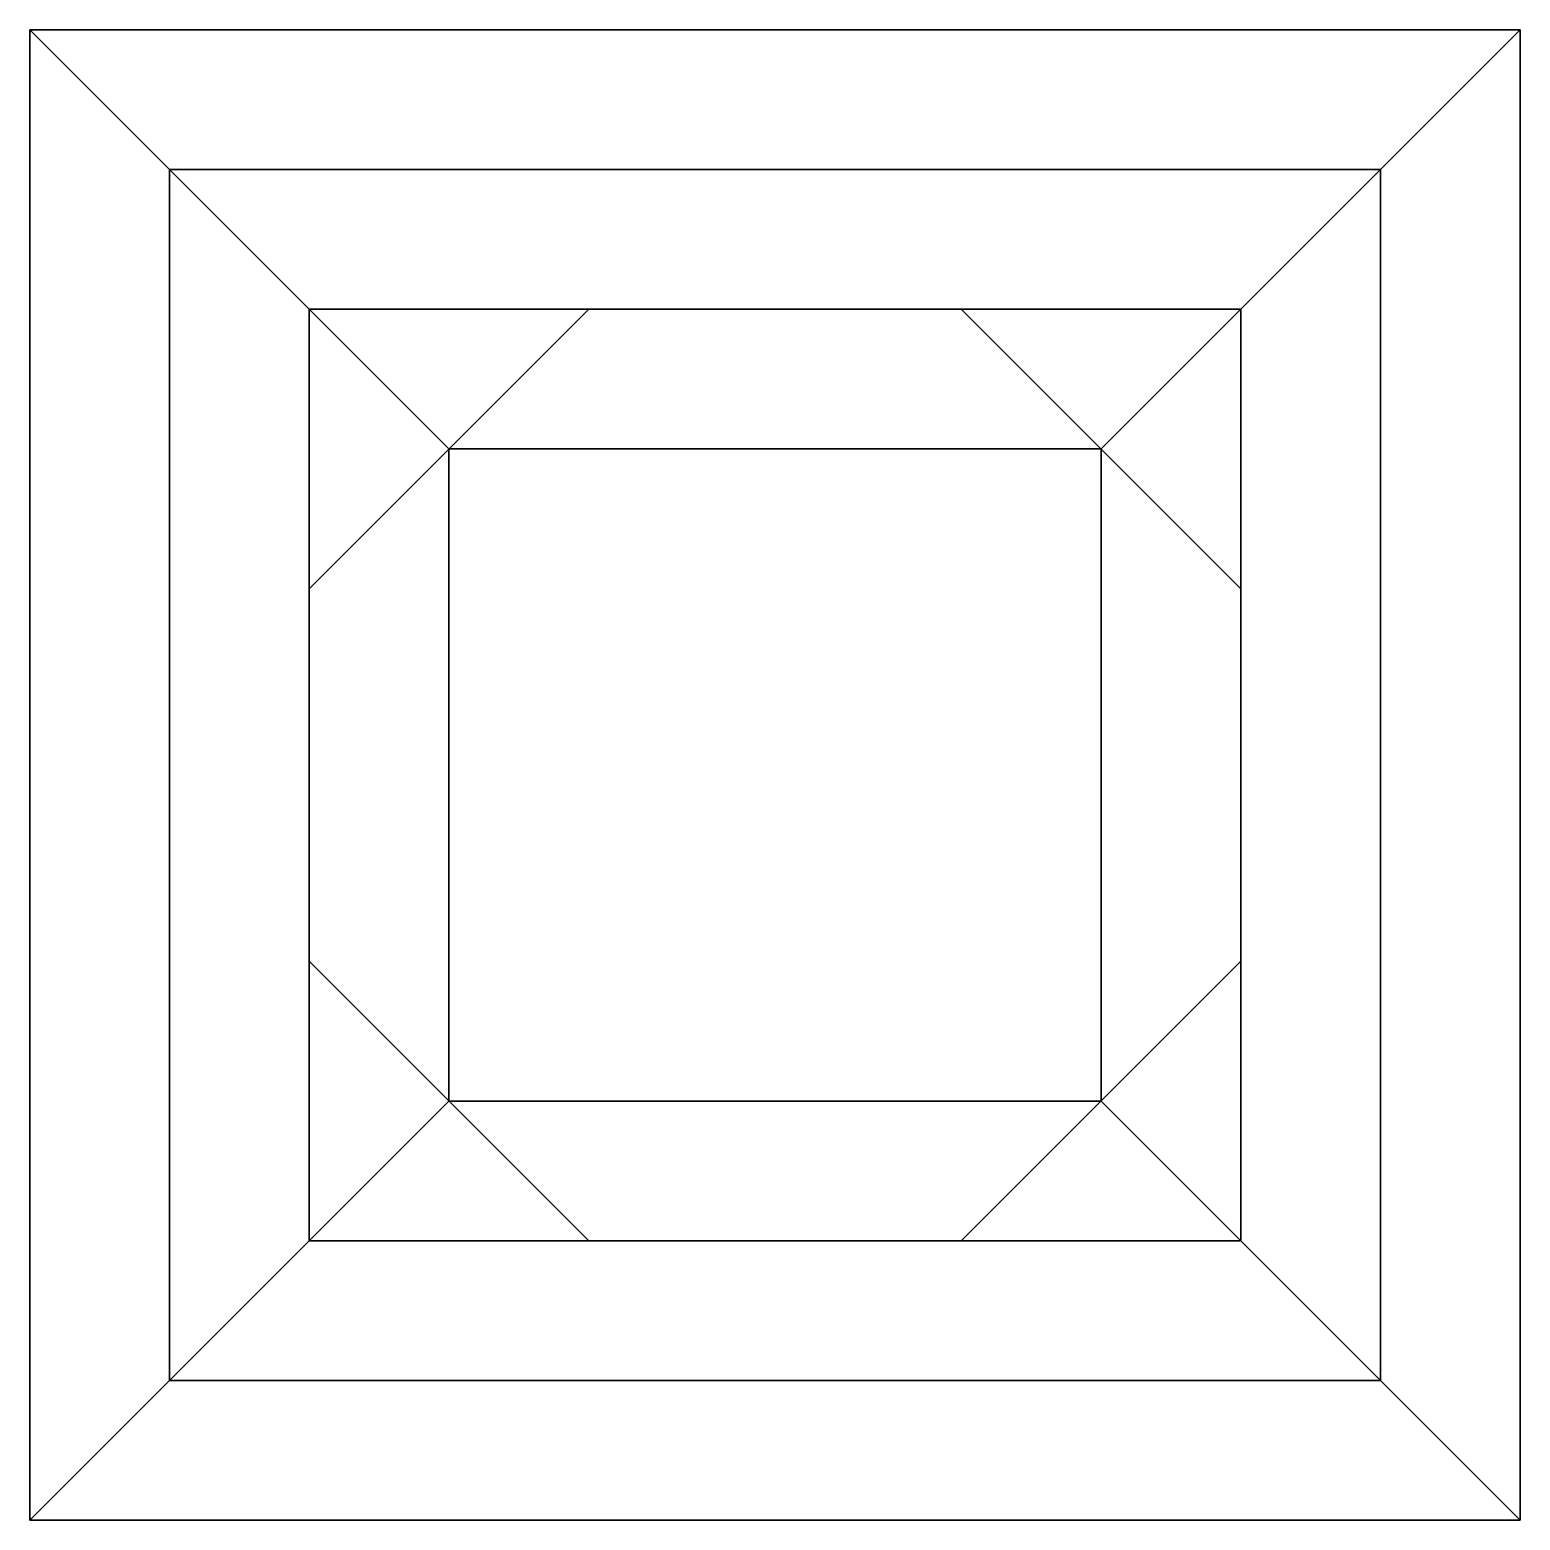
# Model space of a CAD drawing. Extents: x -0.098 to 0.098, y -0.098 to 0.098.
import ezdxf

# ---------------------------------------------------------------- set-up
doc = ezdxf.new("R2010")
doc.units = 0

msp = doc.modelspace()

# ---------------------------------------------------------------- meshes
at = {"color": 33}
mesh = msp.add_polyface(dxfattribs=at)
corners = [(0.0246, 0.0615, 1.04444), (0.0246, 0.0615, 1.72), (0.0246, -0.0615, 1.04444), (0.0246, -0.0615, 1.72), (0.04305, 0.04305), (0.04305, 0.04305, 0.05333), (0.04305, 0.04305, 1.89111), (0.04305, 0.04305, 1.91444), (0.04305, -0.04305), (0.04305, -0.04305, 0.05333), (0.04305, -0.04305, 1.89111), (0.04305, -0.04305, 1.91444), (0.0615, 0.0246, 1.04444), (0.0615, 0.0246, 1.72), (0.0615, 0.0615, 0.05333), (0.0615, 0.0615, 0.99778), (0.0615, 0.0615, 1.76667), (0.0615, 0.0615, 1.89111), (0.0615, -0.0246, 1.04444), (0.0615, -0.0246, 1.72), (0.0615, -0.0615, 0.05333), (0.0615, -0.0615, 0.99778), (0.0615, -0.0615, 1.76667), (0.0615, -0.0615, 1.89111), (0.07995, 0.07995, 1.91444), (0.07995, 0.07995, 1.97667), (0.07995, -0.07995, 1.91444), (0.07995, -0.07995, 1.97667), (0.0984, 0.0984, 1.97667), (0.0984, 0.0984, 2), (0.0984, -0.0984, 1.97667), (0.0984, -0.0984, 2), (-0.0246, 0.0615, 1.04444), (-0.0246, 0.0615, 1.72), (-0.0246, -0.0615, 1.04444), (-0.0246, -0.0615, 1.72), (-0.04305, 0.04305), (-0.04305, 0.04305, 0.05333), (-0.04305, 0.04305, 1.89111), (-0.04305, 0.04305, 1.91444), (-0.04305, -0.04305), (-0.04305, -0.04305, 0.05333), (-0.04305, -0.04305, 1.89111), (-0.04305, -0.04305, 1.91444), (-0.0615, 0.0246, 1.04444), (-0.0615, 0.0246, 1.72), (-0.0615, 0.0615, 0.05333), (-0.0615, 0.0615, 0.99778), (-0.0615, 0.0615, 1.76667), (-0.0615, 0.0615, 1.89111), (-0.0615, -0.0246, 1.04444), (-0.0615, -0.0246, 1.72), (-0.0615, -0.0615, 0.05333), (-0.0615, -0.0615, 0.99778), (-0.0615, -0.0615, 1.76667), (-0.0615, -0.0615, 1.89111), (-0.07995, 0.07995, 1.91444), (-0.07995, 0.07995, 1.97667), (-0.07995, -0.07995, 1.91444), (-0.07995, -0.07995, 1.97667), (-0.0984, 0.0984, 1.97667), (-0.0984, 0.0984, 2), (-0.0984, -0.0984, 1.97667), (-0.0984, -0.0984, 2)]
mesh.append_faces([[corners[k] for k in face] for face in [(3, 19, 22), (18, 19, 3, 2), (19, 13, 16, 22), (35, 3, 22, 54), (2, 3, 35, 34), (18, 2, 21), (19, 18, 12, 13), (13, 1, 16), (17, 23, 22, 16), (55, 54, 22, 23), (54, 51, 35), (34, 35, 51, 50), (34, 53, 21, 2), (18, 21, 15, 12), (0, 1, 13, 12), (33, 48, 16, 1), (23, 17, 6, 10), (17, 16, 48, 49), (49, 48, 54, 55), (42, 55, 23, 10), (51, 54, 48, 45), (45, 44, 50, 51), (50, 53, 34), (20, 21, 53, 52), (14, 15, 21, 20), (0, 12, 15), (1, 0, 32, 33), (33, 45, 48), (38, 6, 17, 49), (6, 7, 11, 10), (42, 38, 49, 55), (43, 42, 10, 11), (44, 45, 33, 32), (50, 44, 47, 53), (46, 52, 53, 47), (20, 52, 41, 9), (14, 46, 47, 15), (9, 5, 14, 20), (32, 0, 15, 47), (38, 39, 7, 6), (24, 26, 11, 7), (39, 38, 42, 43), (43, 11, 26, 58), (44, 32, 47), (37, 41, 52, 46), (41, 40, 8, 9), (37, 46, 14, 5), (4, 5, 9, 8), (24, 7, 39, 56), (24, 25, 27, 26), (58, 56, 39, 43), (59, 58, 26, 27), (37, 36, 40, 41), (36, 37, 5, 4), (56, 57, 25, 24), (28, 30, 27, 25), (57, 56, 58, 59), (59, 27, 30, 62), (28, 25, 57, 60), (28, 29, 31, 30), (62, 60, 57, 59), (63, 62, 30, 31), (60, 61, 29, 28), (61, 63, 31, 29), (62, 63, 61, 60), (40, 36, 4, 8)]], dxfattribs={"color": 33})

doc.saveas('drawing.dxf')
